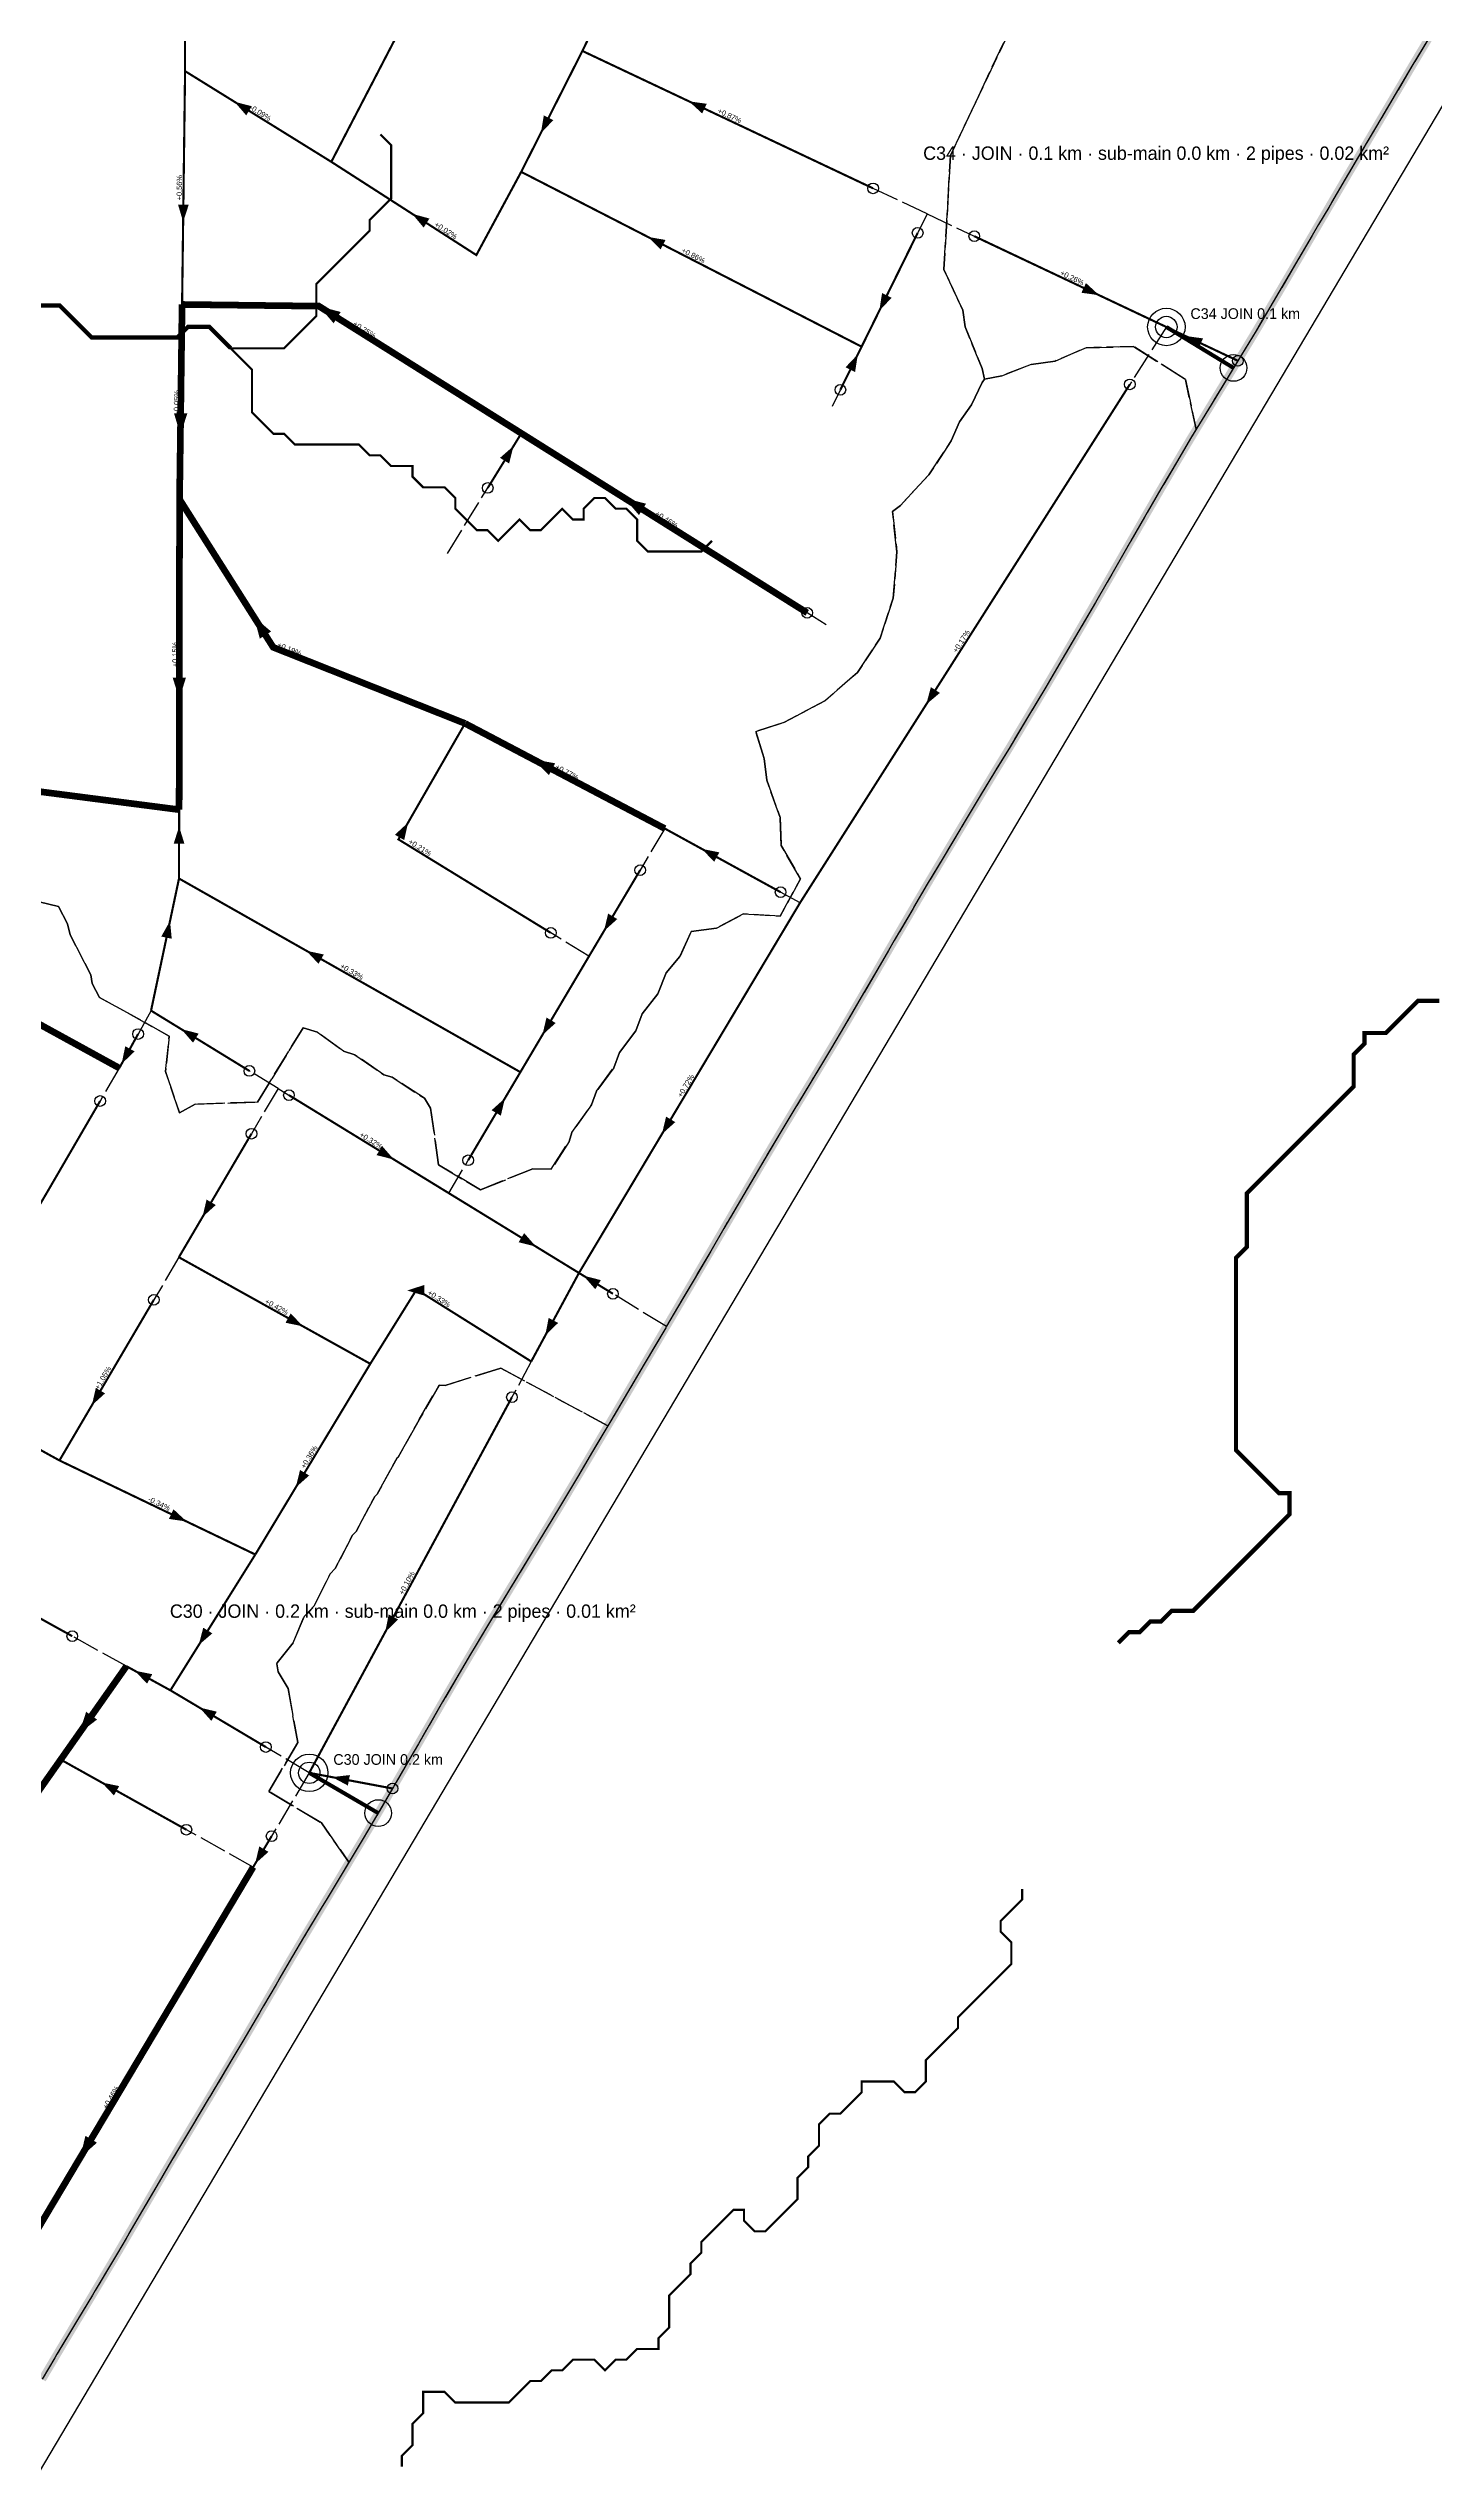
# Model space of a CAD drawing. Header units: metres. Extents: x 442821 to 452274, y 2561971 to 2571293.
# Drawn here: x 447375 to 447894, y 2566253 to 2567157 of the extents above; entities that cross this region are included whole.
import ezdxf
from ezdxf.enums import TextEntityAlignment as Align

# ---------------------------------------------------------------- set-up
doc = ezdxf.new("R2010")
doc.units = ezdxf.units.M
doc.header["$LTSCALE"] = 8
doc.linetypes.add('DASHDOT', pattern=[3.556, 2.54, -0.508, 0, -0.508])
doc.linetypes.add('DASHED', pattern=[1.524, 1.27, -0.254])
for name, color, linetype in [('A_ARROWS', 7, 'Continuous'), ('A_BUILT_2006', 252, 'Continuous'), ('A_CATCH_LABEL', 7, 'Continuous'), ('A_CATCHMENTS', 7, 'Continuous'), ('A_ENVELOPE', 3, 'Continuous'), ('A_GRADIENT', 8, 'Continuous'), ('A_HEAD_GAP', 8, 'Continuous'), ('A_HEADS', 8, 'Continuous'), ('A_JOIN_LINK', 6, 'Continuous'), ('A_MAIN_PIPE', 5, 'Continuous'), ('A_OUTLET_LABEL', 7, 'Continuous'), ('A_OUTLETS', 7, 'Continuous'), ('A_STREAMS', 5, 'Continuous')]:
    doc.layers.add(name, color=color, linetype=linetype)

msp = doc.modelspace()

# ---------------------------------------------------------------- linework, layer by layer
at = {"layer": 'A_ARROWS', "color": 2}
for points in [[(447444.96, 2567136.53), (447451.46, 2567134.86), (447449.35, 2567131.46)], [(447559.56, 2567124.84), (447560.67, 2567131.45), (447564.24, 2567129.65)], [(447614.97, 2567136.7), (447621.62, 2567135.77), (447619.91, 2567132.15)], [(447425.76, 2567091.63), (447423.84, 2567098.06), (447427.84, 2567098.01)], [(447511.42, 2567094.63), (447517.88, 2567092.86), (447515.72, 2567089.49)], [(447599.59, 2567086), (447606.19, 2567084.85), (447604.37, 2567081.3)], [(447476.59, 2567060.05), (447484.69, 2567057.91), (447482.04, 2567053.68)], [(447686.16, 2567058.37), (447687.19, 2567065), (447690.78, 2567063.23)], [(447678.13, 2567042.08), (447677.1, 2567035.46), (447673.51, 2567037.22)], [(447424.73, 2567011.99), (447422.34, 2567020.02), (447427.33, 2567019.96)], [(447549.33, 2567007.76), (447547.68, 2567001.26), (447544.28, 2567003.36)], [(447590.8, 2566988.33), (447598.91, 2566986.2), (447596.25, 2566981.96)], [(447452.27, 2566943.83), (447458.66, 2566938.41), (447454.44, 2566935.74)], [(447424.31, 2566913.2), (447421.83, 2566921.2), (447426.83, 2566921.2)], [(447556.66, 2566890.63), (447564.91, 2566889.12), (447562.58, 2566884.69)], [(447424.24, 2566865.48), (447426.23, 2566859.07), (447422.23, 2566859.08)], [(447509.9, 2566866.96), (447508.45, 2566860.41), (447504.98, 2566862.4)], [(447619.75, 2566857.12), (447626.32, 2566855.8), (447624.4, 2566852.29)], [(447583.17, 2566826.39), (447584.72, 2566832.91), (447588.16, 2566830.87)], [(447420.85, 2566830.17), (447421.49, 2566823.5), (447417.57, 2566824.33)], [(447471.81, 2566819.03), (447478.36, 2566817.62), (447476.39, 2566814.14)], [(447425.05, 2566789.69), (447431.55, 2566788.05), (447429.46, 2566784.64)], [(447560.13, 2566787.5), (447561.67, 2566794.03), (447565.11, 2566791.99)], [(447546.13, 2566763.87), (447544.59, 2566757.34), (447541.15, 2566759.38)], [(447501.36, 2566564.23), (447502.64, 2566570.81), (447506.16, 2566568.91)], [(447481.46, 2566509.95), (447488.12, 2566510.73), (447487.38, 2566506.8)]]:
    msp.add_solid(points, dxfattribs=at)
at = {"layer": 'A_ARROWS', "color": 3}
for points in [[(447768.4, 2567064.18), (447761.76, 2567065.11), (447763.47, 2567068.72)], [(447800.62, 2567048.95), (447807.26, 2567048.03), (447805.55, 2567044.41)]]:
    msp.add_solid(points, dxfattribs=at)
at = {"layer": 'A_ARROWS', "color": 1}
for points in [[(447703.7, 2566911.13), (447705.45, 2566917.6), (447708.82, 2566915.45)], [(447402.75, 2566776.73), (447404.1, 2566783.3), (447407.6, 2566781.36)], [(447604.84, 2566750.45), (447606.41, 2566756.97), (447609.84, 2566754.92)], [(447504.6, 2566740.93), (447498.1, 2566742.57), (447500.19, 2566745.98)], [(447432.99, 2566719.42), (447434.51, 2566725.95), (447437.96, 2566723.92)], [(447557.74, 2566708.36), (447551.24, 2566710), (447553.33, 2566713.41)], [(447575.5, 2566697.48), (447582, 2566695.84), (447579.91, 2566692.43)], [(447509.58, 2566691.94), (447515.96, 2566694.03), (447516.01, 2566690.03)], [(447470.61, 2566678.53), (447464.05, 2566679.89), (447465.99, 2566683.39)], [(447561.2, 2566675.13), (447562.48, 2566681.71), (447566, 2566679.81)], [(447391.59, 2566648.97), (447393.1, 2566655.5), (447396.55, 2566653.48)], [(447467.89, 2566618.31), (447469.48, 2566624.83), (447472.91, 2566622.76)], [(447427.05, 2566605.55), (447420.42, 2566606.52), (447422.15, 2566610.12)], [(447431.58, 2566559.34), (447433.28, 2566565.83), (447436.67, 2566563.71)], [(447407.61, 2566549.76), (447414.19, 2566548.43), (447412.26, 2566544.92)], [(447386.91, 2566526.39), (447389.47, 2566534.38), (447393.56, 2566531.5)], [(447431.83, 2566535.98), (447438.35, 2566534.43), (447436.31, 2566530.99)], [(447395.27, 2566507.97), (447401.83, 2566506.59), (447399.88, 2566503.1)], [(447452.67, 2566477.52), (447454.23, 2566484.04), (447457.67, 2566482)], [(447387.26, 2566367.64), (447389.2, 2566375.8), (447393.5, 2566373.24)]]:
    msp.add_solid(points, dxfattribs=at)
at = {"layer": 'A_BUILT_2006', "color": 252}
msp.add_lwpolyline([(444423.44, 2563343.22), (444431.48, 2563355.29), (444572.94, 2563267.78), (444295.21, 2562786.94), (444363.08, 2562577.11), (444377.7, 2562576.48), (444569.24, 2562603.97), (444800.07, 2562694.29), (445148.67, 2563361.17), (445469.39, 2563197.45), (445714.59, 2563159.34), (445807.53, 2563389.68), (445994.14, 2563715.01), (446180.57, 2564037.67), (446320.8, 2564284.9), (446551.38, 2564695.06), (447061.57, 2565726.9), (448013.44, 2567331.59), (448231.64, 2567243.66), (448332.26, 2567295.53), (448412.16, 2567436.64)], dxfattribs=at)
at = {"layer": 'A_CATCHMENTS', "color": 2, "linetype": 'DASHED'}
msp.add_lwpolyline([(447761.35, 2567219.19), (447712.8, 2567116.48), (447710.34, 2567073.83), (447717.37, 2567058.55), (447718.27, 2567052.3), (447724.65, 2567036.77), (447725.5, 2567032.8), (447724.62, 2567031.55), (447720.61, 2567023.14), (447716.21, 2567016.85), (447713.1, 2567009.76), (447704.67, 2566996.97), (447694.04, 2566985.57), (447691.1, 2566983.28), (447692.77, 2566968.22), (447691.39, 2566950.94), (447686.47, 2566935.91), (447678.01, 2566923.14), (447666.01, 2566912.61), (447650.47, 2566904.34), (447639.94, 2566901.01), (447643.11, 2566890.86), (447644.03, 2566882.77), (447649.1, 2566868.89), (447649.46, 2566858.43), (447656.7, 2566845.9), (447649.06, 2566832), (447635.37, 2566832.77), (447625.2, 2566827.47), (447615.84, 2566826.25), (447611.59, 2566816.81), (447606.43, 2566810.7), (447603.35, 2566802.95), (447597.51, 2566795.37), (447595.09, 2566789.1), (447588.94, 2566780.94), (447586.83, 2566775.26), (447580.39, 2566766.5), (447578.56, 2566761.41), (447571.14, 2566751.09), (447570.11, 2566747.68), (447563.47, 2566737.33), (447556.53, 2566737.47), (447537.02, 2566729.6), (447521.29, 2566738.92), (447518.32, 2566760.1), (447516.04, 2566763.82), (447516, 2566763.83), (447503.97, 2566771.75), (447500.83, 2566772.62), (447489.98, 2566780.15), (447485.68, 2566781.43), (447475.98, 2566788.52), (447470.62, 2566790.23), (447453.57, 2566762.42), (447430.27, 2566761.64), (447424.37, 2566758.39), (447419.15, 2566773.89), (447420.58, 2566787.12), (447394.52, 2566801.54), (447391.76, 2566806.75), (447391.28, 2566809.98), (447383.49, 2566825.02), (447382.46, 2566829.05), (447379.1, 2566835.6), (447371.94, 2566837.32)], dxfattribs=at)
at = {"layer": 'A_CATCHMENTS', "color": 3, "linetype": 'DASHED'}
msp.add_lwpolyline([(447891.66, 2567160.33), (447885.4, 2567149.8), (447879.16, 2567139.25), (447873.74, 2567130.09), (447866.69, 2567118.15), (447860.46, 2567107.6), (447854.25, 2567097.04), (447850.49, 2567090.62), (447848.11, 2567086.56), (447841.87, 2567075.89), (447835.65, 2567065.28), (447827.1, 2567050.88), (447823.02, 2567044.12), (447820.31, 2567039.67), (447820.3, 2567039.65), (447816.63, 2567033.62), (447810.24, 2567023.17), (447804.71, 2567014.03), (447800.64, 2567032.7), (447800.64, 2567032.7), (447781.29, 2567045.01), (447763.5, 2567044.56), (447751.88, 2567039.57), (447742.95, 2567038.29), (447732.01, 2567034.05), (447725.5, 2567032.8), (447724.65, 2567036.77), (447718.27, 2567052.3), (447717.37, 2567058.55), (447710.34, 2567073.83), (447712.8, 2567116.48), (447761.35, 2567219.19)], dxfattribs=at)
at = {"layer": 'A_CATCHMENTS', "color": 1, "linetype": 'DASHED'}
msp.add_lwpolyline([(447371.94, 2566837.32), (447379.1, 2566835.6), (447382.46, 2566829.05), (447383.49, 2566825.02), (447391.28, 2566809.98), (447391.76, 2566806.75), (447394.52, 2566801.54), (447420.58, 2566787.12), (447419.15, 2566773.89), (447424.37, 2566758.39), (447430.27, 2566761.64), (447453.57, 2566762.42), (447470.62, 2566790.23), (447475.98, 2566788.52), (447485.68, 2566781.43), (447489.98, 2566780.15), (447500.83, 2566772.62), (447503.97, 2566771.75), (447516, 2566763.83), (447516.04, 2566763.82), (447518.32, 2566760.1), (447521.29, 2566738.92), (447537.02, 2566729.6), (447556.53, 2566737.47), (447563.47, 2566737.33), (447570.11, 2566747.68), (447571.14, 2566751.09), (447578.56, 2566761.41), (447580.39, 2566766.5), (447586.83, 2566775.26), (447588.94, 2566780.94), (447595.09, 2566789.1), (447597.51, 2566795.37), (447603.35, 2566802.95), (447606.43, 2566810.7), (447611.59, 2566816.81), (447615.84, 2566826.25), (447625.2, 2566827.47), (447635.37, 2566832.77), (447649.06, 2566832), (447656.7, 2566845.9), (447649.46, 2566858.43), (447649.1, 2566868.89), (447644.03, 2566882.77), (447643.11, 2566890.86), (447639.94, 2566901.01), (447650.47, 2566904.34), (447666.01, 2566912.61), (447678.01, 2566923.14), (447686.47, 2566935.91), (447691.39, 2566950.94), (447692.77, 2566968.22), (447691.1, 2566983.28), (447694.04, 2566985.57), (447704.67, 2566996.97), (447713.1, 2567009.76), (447716.21, 2567016.85), (447720.61, 2567023.14), (447724.62, 2567031.55), (447725.5, 2567032.8), (447732.01, 2567034.05), (447742.95, 2567038.29), (447751.88, 2567039.57), (447763.5, 2567044.56), (447781.29, 2567045.01), (447800.64, 2567032.7), (447804.71, 2567014.03), (447802.62, 2567010.57), (447797.68, 2567002.27), (447791.51, 2566991.73), (447785.38, 2566981.16), (447778.11, 2566968.56), (447773.12, 2566959.91), (447771.36, 2566956.87), (447766.97, 2566949.29), (447760.79, 2566938.66), (447754.57, 2566928.05), (447748.41, 2566917.63), (447742, 2566906.92), (447735.08, 2566895.33), (447729.3, 2566885.86), (447723.9, 2566876.92), (447716.79, 2566865.13), (447716.65, 2566864.9), (447710.36, 2566854.41), (447704.11, 2566843.91), (447698.78, 2566834.86), (447691.75, 2566822.81), (447689.6, 2566819.12), (447685.6, 2566812.22), (447679.42, 2566801.6), (447673.19, 2566790.98), (447669.93, 2566785.5), (447667.86, 2566782.05), (447660.53, 2566769.87), (447654.18, 2566759.38), (447649.31, 2566751.28), (447641.66, 2566738.4), (447635.47, 2566727.85), (447628.05, 2566715.17), (447623.08, 2566706.69), (447616.87, 2566696.11), (447610.66, 2566685.53), (447606.61, 2566678.63), (447606.51, 2566678.47), (447606.25, 2566678.03), (447598.23, 2566664.39), (447592, 2566653.81), (447585.76, 2566643.24), (447584.62, 2566641.31), (447544.56, 2566662.93), (447523.75, 2566656.46), (447521.52, 2566656.5), (447514.08, 2566643.76), (447514.03, 2566643.56), (447506.16, 2566629.67), (447505.78, 2566629.31), (447498.32, 2566615.76), (447497.44, 2566614.89), (447490.48, 2566601.85), (447489.12, 2566600.46), (447482.63, 2566587.95), (447480.8, 2566586.02), (447474.76, 2566574.05), (447471.04, 2566570.01), (447466.89, 2566560.16), (447460.97, 2566552.75), (447460.82, 2566552.33), (447461.3, 2566549.32), (447464.98, 2566543.05), (447468.68, 2566522.91), (447457.78, 2566504.56), (447477.48, 2566492.83), (447487.77, 2566478.1), (447485.6, 2566474.47), (447479.25, 2566463.97), (447477.8, 2566461.54), (447470.83, 2566449.94), (447466.72, 2566443), (447460.53, 2566432.45), (447455.85, 2566424.42), (447454.35, 2566421.86), (447449.35, 2566413.33), (447448.14, 2566411.26), (447444.02, 2566404.3), (447435.58, 2566390.21), (447435.53, 2566390.12), (447429.21, 2566379.63), (447421.43, 2566366.6), (447416.75, 2566358.63), (447410.59, 2566348.05), (447404.41, 2566337.44), (447401.17, 2566331.92), (447392.82, 2566317.91), (447391.84, 2566316.26), (447385.52, 2566305.75), (447378.56, 2566294.09), (447377.76, 2566292.74), (447373.03, 2566284.73)], dxfattribs=at)
at = {"layer": 'A_CATCHMENTS', "color": 2, "linetype": 'DASHED'}
msp.add_lwpolyline([(447464.98, 2566543.05), (447461.3, 2566549.32), (447460.82, 2566552.33), (447460.97, 2566552.75), (447466.89, 2566560.16), (447471.04, 2566570.01), (447474.76, 2566574.05), (447480.8, 2566586.02), (447482.63, 2566587.95), (447489.12, 2566600.46), (447490.48, 2566601.85), (447497.44, 2566614.89), (447498.32, 2566615.76), (447505.78, 2566629.31), (447506.16, 2566629.67), (447514.03, 2566643.56), (447514.08, 2566643.76), (447521.52, 2566656.5), (447523.75, 2566656.46), (447544.56, 2566662.93), (447584.62, 2566641.31), (447578.94, 2566631.73), (447573.22, 2566622.12), (447566.91, 2566611.58), (447563.62, 2566606.12), (447560.56, 2566601.05), (447557.11, 2566595.34), (447547.81, 2566580.07), (447541.47, 2566569.62), (447535.37, 2566559.47), (447533.29, 2566555.95), (447528.97, 2566548.65), (447522.82, 2566538.1), (447513.77, 2566522.46), (447510.56, 2566516.89), (447504.4, 2566506.26), (447504.08, 2566505.7), (447498.21, 2566495.63), (447498.11, 2566495.47), (447494.72, 2566489.73), (447493.09, 2566486.97), (447487.77, 2566478.1), (447477.48, 2566492.83), (447457.78, 2566504.56), (447468.68, 2566522.91), (447464.98, 2566543.05)], close=True, dxfattribs=at)
at = {"layer": 'A_ENVELOPE', "color": 3}
msp.add_lwpolyline([(447891.66, 2567160.33), (447885.4, 2567149.8), (447879.16, 2567139.25), (447873.74, 2567130.09), (447866.69, 2567118.15), (447860.46, 2567107.6), (447854.25, 2567097.04), (447850.49, 2567090.62), (447848.11, 2567086.56), (447841.87, 2567075.89), (447835.65, 2567065.28), (447827.1, 2567050.88), (447823.02, 2567044.12), (447820.31, 2567039.67), (447820.3, 2567039.65), (447816.63, 2567033.62), (447810.24, 2567023.17), (447802.62, 2567010.57), (447797.68, 2567002.27), (447791.51, 2566991.73), (447785.38, 2566981.16), (447778.11, 2566968.56), (447773.12, 2566959.91), (447771.36, 2566956.87), (447766.97, 2566949.29), (447760.79, 2566938.66), (447754.57, 2566928.05), (447748.41, 2566917.63), (447742, 2566906.92), (447735.08, 2566895.33), (447729.3, 2566885.86), (447723.9, 2566876.92), (447716.79, 2566865.13), (447716.65, 2566864.9), (447710.36, 2566854.41), (447704.11, 2566843.91), (447698.78, 2566834.86), (447691.75, 2566822.81), (447689.6, 2566819.12), (447685.6, 2566812.22), (447679.42, 2566801.6), (447673.19, 2566790.98), (447669.93, 2566785.5), (447667.86, 2566782.05), (447660.53, 2566769.87), (447654.18, 2566759.38), (447649.31, 2566751.28), (447641.66, 2566738.4), (447635.47, 2566727.85), (447628.05, 2566715.17), (447623.08, 2566706.69), (447616.87, 2566696.11), (447610.66, 2566685.53), (447606.61, 2566678.63), (447606.51, 2566678.47), (447606.25, 2566678.03), (447598.23, 2566664.39), (447592, 2566653.81), (447585.76, 2566643.24), (447578.94, 2566631.73), (447573.22, 2566622.12), (447566.91, 2566611.58), (447563.62, 2566606.12), (447560.56, 2566601.05), (447557.11, 2566595.34), (447547.81, 2566580.07), (447541.47, 2566569.62), (447535.37, 2566559.47), (447533.29, 2566555.95), (447528.97, 2566548.65), (447522.82, 2566538.1), (447513.77, 2566522.46), (447510.56, 2566516.89), (447504.4, 2566506.26), (447504.08, 2566505.7), (447498.21, 2566495.63), (447498.11, 2566495.47), (447494.72, 2566489.73), (447493.09, 2566486.97), (447485.6, 2566474.47), (447479.25, 2566463.97), (447477.8, 2566461.54), (447470.83, 2566449.94), (447466.72, 2566443), (447460.53, 2566432.45), (447455.85, 2566424.42), (447454.35, 2566421.86), (447449.35, 2566413.33), (447448.14, 2566411.26), (447444.02, 2566404.3), (447435.58, 2566390.21), (447435.53, 2566390.12), (447429.21, 2566379.63), (447421.43, 2566366.6), (447416.75, 2566358.63), (447410.59, 2566348.05), (447404.41, 2566337.44), (447401.17, 2566331.92), (447392.82, 2566317.91), (447391.84, 2566316.26), (447385.52, 2566305.75), (447378.56, 2566294.09), (447377.76, 2566292.74), (447373.03, 2566284.73)], dxfattribs=at)
at = {"layer": 'A_HEAD_GAP', "color": 8, "linetype": 'DASHED'}
for points in [[(447704.02, 2567094.61), (447683.83, 2567104.15)], [(447704.02, 2567094.61), (447700.51, 2567087.49)], [(447704.02, 2567094.61), (447721.68, 2567086.26)], [(447793.53, 2567052.3), (447779.87, 2567030.84)], [(447668.59, 2567022.72), (447671.59, 2567028.81)], [(447524.62, 2566967.62), (447539.69, 2566992.09)], [(447666.27, 2566940.95), (447659.19, 2566945.39)], [(447605.93, 2566864.71), (447596.7, 2566849.16)], [(447656.5, 2566836.94), (447649.24, 2566840.93)], [(447577.56, 2566816.94), (447563.3, 2566825.69)], [(447413.75, 2566796.62), (447408.91, 2566787.87)], [(447401.87, 2566775.14), (447394.71, 2566762.82)], [(447461.25, 2566767.5), (447450.53, 2566774.07)], [(447461.25, 2566767.5), (447451.31, 2566750.59)], [(447461.25, 2566767.5), (447465.33, 2566765)], [(447525.1, 2566728.37), (447532.37, 2566740.64)], [(447424.16, 2566704.39), (447414.8, 2566688.47)], [(447606.51, 2566678.47), (447586.53, 2566690.72)], [(447555.96, 2566665.41), (447548.75, 2566652.04)], [(447404.54, 2566551.44), (447384.28, 2566562.67)], [(447472.93, 2566511.55), (447456.67, 2566521.21)], [(447472.93, 2566511.55), (447458.86, 2566487.9)], [(447451.96, 2566476.33), (447426.97, 2566490.28)]]:
    msp.add_lwpolyline(points, dxfattribs=at)
at = {"layer": 'A_HEADS', "color": 2}
for centre in [(447683.83, 2567104.15), (447700.51, 2567087.49), (447671.59, 2567028.81), (447539.69, 2566992.09), (447659.19, 2566945.39), (447596.7, 2566849.16), (447649.24, 2566840.93), (447563.3, 2566825.69), (447450.53, 2566774.07), (447532.37, 2566740.64), (447548.75, 2566652.04), (447504.08, 2566505.7)]:
    msp.add_circle(centre, 2, dxfattribs=at)
at = {"layer": 'A_HEADS', "color": 3}
for centre in [(447721.68, 2567086.26), (447820.3, 2567039.65)]:
    msp.add_circle(centre, 2, dxfattribs=at)
at = {"layer": 'A_HEADS', "color": 1}
for centre in [(447779.87, 2567030.84), (447408.91, 2566787.87), (447394.71, 2566762.82), (447465.33, 2566765), (447451.31, 2566750.59), (447414.8, 2566688.47), (447586.53, 2566690.72), (447384.28, 2566562.67), (447456.67, 2566521.21), (447426.97, 2566490.28), (447458.86, 2566487.9)]:
    msp.add_circle(centre, 2, dxfattribs=at)
at = {"layer": 'A_JOIN_LINK', "color": 6, "const_width": 1.5}
for points in [[(447793.53, 2567052.3), (447818.67, 2567036.98)], [(447472.93, 2566511.55), (447498.72, 2566496.51)]]:
    msp.add_lwpolyline(points, dxfattribs=at)
at = {"layer": 'A_JOIN_LINK', "color": 6}
for centre in [(447818.67, 2567036.98), (447498.72, 2566496.51)]:
    msp.add_circle(centre, 5, dxfattribs=at)
at = {"layer": 'A_MAIN_PIPE', "color": 5, "const_width": 3}
msp.add_lwpolyline([(447891.66, 2567160.33), (447885.4, 2567149.8), (447879.16, 2567139.25), (447873.74, 2567130.09), (447866.69, 2567118.15), (447860.46, 2567107.6), (447854.25, 2567097.04), (447850.49, 2567090.62), (447848.11, 2567086.56), (447841.87, 2567075.89), (447835.65, 2567065.28), (447827.1, 2567050.88), (447823.02, 2567044.12), (447820.31, 2567039.67), (447816.63, 2567033.62), (447810.24, 2567023.17), (447802.62, 2567010.57), (447797.68, 2567002.27), (447791.51, 2566991.73), (447785.38, 2566981.16), (447778.11, 2566968.56), (447773.12, 2566959.91), (447771.36, 2566956.87), (447766.97, 2566949.29), (447760.79, 2566938.66), (447754.57, 2566928.05), (447748.41, 2566917.63), (447742, 2566906.92), (447735.08, 2566895.33), (447729.3, 2566885.86), (447723.9, 2566876.92), (447716.79, 2566865.13), (447716.65, 2566864.9), (447710.36, 2566854.41), (447704.11, 2566843.91), (447698.78, 2566834.86), (447691.75, 2566822.81), (447689.6, 2566819.12), (447685.6, 2566812.22), (447679.42, 2566801.6), (447673.19, 2566790.98), (447669.93, 2566785.5), (447667.86, 2566782.05), (447660.53, 2566769.87), (447654.18, 2566759.38), (447649.31, 2566751.28), (447641.66, 2566738.4), (447635.47, 2566727.85), (447628.05, 2566715.17), (447623.08, 2566706.69), (447616.87, 2566696.11), (447610.66, 2566685.53), (447606.61, 2566678.63), (447606.25, 2566678.03), (447598.23, 2566664.39), (447592, 2566653.81), (447585.76, 2566643.24), (447578.94, 2566631.73), (447573.22, 2566622.12), (447566.91, 2566611.58), (447563.62, 2566606.12), (447560.56, 2566601.05), (447557.11, 2566595.34), (447547.81, 2566580.07), (447541.47, 2566569.62), (447535.37, 2566559.47), (447533.29, 2566555.95), (447528.97, 2566548.65), (447522.82, 2566538.1), (447513.77, 2566522.46), (447510.56, 2566516.89), (447504.4, 2566506.26), (447498.21, 2566495.63), (447498.11, 2566495.47), (447494.72, 2566489.73), (447493.09, 2566486.97), (447485.6, 2566474.47), (447479.25, 2566463.97), (447477.8, 2566461.54), (447470.83, 2566449.94), (447466.72, 2566443), (447460.53, 2566432.45), (447455.85, 2566424.42), (447454.35, 2566421.86), (447449.35, 2566413.33), (447448.14, 2566411.26), (447444.02, 2566404.3), (447435.58, 2566390.21), (447435.53, 2566390.12), (447429.21, 2566379.63), (447421.43, 2566366.6), (447416.75, 2566358.63), (447410.59, 2566348.05), (447404.41, 2566337.44), (447401.17, 2566331.92), (447392.82, 2566317.91), (447391.84, 2566316.26), (447385.52, 2566305.75), (447378.56, 2566294.09), (447377.76, 2566292.74), (447373.03, 2566284.73)], dxfattribs=at)
at = {"layer": 'A_OUTLETS', "color": 5}
for centre, radius in [((447793.53, 2567052.3), 7), ((447793.53, 2567052.3), 4), ((447472.93, 2566511.55), 7), ((447472.93, 2566511.55), 4)]:
    msp.add_circle(centre, radius, dxfattribs=at)
at = {"layer": 'A_SECONDARY_HEADER', "color": 2, "linetype": 'DASHED', "const_width": 2.5}
for points in [[(447425.36, 2567060.72), (447424.42, 2566987.83)], [(447552.27, 2567012.53), (447476.53, 2567060.09), (447425.36, 2567060.72)], [(447659.19, 2566945.39), (447552.27, 2567012.53)], [(447424.42, 2566987.83), (447424.26, 2566871.78)], [(447531.2, 2566904.03), (447459.44, 2566932.51), (447424.42, 2566987.83)], [(447424.26, 2566871.78), (447353.34, 2566880.95), (447101.95, 2566897.74), (446966.63, 2566903.04)]]:
    msp.add_lwpolyline(points, dxfattribs=at)
at = {"layer": 'A_SECONDARY_HEADER', "color": 2, "const_width": 2.5}
msp.add_lwpolyline([(447605.93, 2566864.71), (447531.2, 2566904.03)], dxfattribs=at)
at = {"layer": 'A_SECONDARY_HEADER', "color": 1, "const_width": 2.5}
msp.add_lwpolyline([(447401.87, 2566775.14), (447265.26, 2566850.12), (447240.34, 2566803.64)], dxfattribs=at)
at = {"layer": 'A_SECONDARY_HEADER', "color": 1, "linetype": 'DASHED', "const_width": 2.5}
for points in [[(447404.54, 2566551.44), (447379.96, 2566516.51)], [(447379.96, 2566516.51), (447286.99, 2566384.39)], [(447451.96, 2566476.33), (447348.38, 2566302.35)]]:
    msp.add_lwpolyline(points, dxfattribs=at)
at = {"layer": 'A_SECONDARY_MAIN', "color": 2, "linetype": 'DASHED', "const_width": 0.8}
for points in [[(447426.41, 2567233.04), (447426.48, 2567147.99)], [(447481.18, 2567114.07), (447426.48, 2567147.99)], [(447552.21, 2567110.32), (447535.43, 2567079.2), (447481.18, 2567114.07)], [(447539.69, 2566992.09), (447552.27, 2567012.53)], [(447551.9, 2566773.62), (447424.21, 2566846.03)], [(447577.56, 2566816.94), (447551.9, 2566773.62)]]:
    msp.add_lwpolyline(points, dxfattribs=at)
at = {"layer": 'A_SECONDARY_MAIN', "color": 2, "const_width": 0.8}
for points in [[(447426.48, 2567147.99), (447425.36, 2567060.72)], [(447575.1, 2567155.54), (447552.21, 2567110.32)], [(447683.83, 2567104.15), (447575.1, 2567155.54)], [(447679.54, 2567044.94), (447552.21, 2567110.32)], [(447424.21, 2566846.03), (447424.26, 2566871.78)], [(447413.75, 2566796.62), (447424.21, 2566846.03)], [(447504.08, 2566505.7), (447472.93, 2566511.55)]]:
    msp.add_lwpolyline(points, dxfattribs=at)
at = {"layer": 'A_SECONDARY_MAIN', "color": 3, "linetype": 'DASHED', "const_width": 0.8}
msp.add_lwpolyline([(447820.3, 2567039.65), (447793.53, 2567052.3)], dxfattribs=at)
at = {"layer": 'A_SECONDARY_MAIN', "color": 2, "linetype": 'DASHDOT', "const_width": 0.8}
msp.add_lwpolyline([(447671.59, 2567028.81), (447679.54, 2567044.94)], dxfattribs=at)
at = {"layer": 'A_SECONDARY_MAIN', "color": 1, "const_width": 0.8}
for points in [[(447656.5, 2566836.94), (447573.82, 2566698.51)], [(447451.31, 2566750.59), (447424.16, 2566704.39)], [(447525.1, 2566728.37), (447573.82, 2566698.51)], [(447586.53, 2566690.72), (447573.82, 2566698.51)]]:
    msp.add_lwpolyline(points, dxfattribs=at)
at = {"layer": 'A_SECONDARY_MAIN', "color": 1, "linetype": 'DASHED', "const_width": 0.8}
for points in [[(447424.16, 2566704.39), (447495.76, 2566664.53)], [(447573.82, 2566698.51), (447555.96, 2566665.41)], [(447555.96, 2566665.41), (447513.07, 2566692.32), (447495.76, 2566664.53)], [(447495.76, 2566664.53), (447452.75, 2566593.21)], [(447331.52, 2566654.86), (447379.49, 2566628.39)], [(447452.75, 2566593.21), (447421, 2566542.41)], [(447421, 2566542.41), (447404.54, 2566551.44)]]:
    msp.add_lwpolyline(points, dxfattribs=at)
at = {"layer": 'A_SECONDARY_MAIN', "color": 1, "linetype": 'DASHDOT', "const_width": 0.8}
msp.add_lwpolyline([(447379.49, 2566628.39), (447452.75, 2566593.21)], dxfattribs=at)
at = {"layer": 'A_SECONDARY_MAIN_BRANCH', "color": 2, "linetype": 'DASHED', "const_width": 0.8}
for points in [[(447541.69, 2567230.55), (447481.18, 2567114.07)], [(447563.3, 2566825.69), (447506.29, 2566860.67), (447531.2, 2566904.03)], [(447450.53, 2566774.07), (447413.75, 2566796.62)], [(447532.37, 2566740.64), (447551.9, 2566773.62)], [(447548.75, 2566652.04), (447472.93, 2566511.55)]]:
    msp.add_lwpolyline(points, dxfattribs=at)
at = {"layer": 'A_SECONDARY_MAIN_BRANCH', "color": 2, "const_width": 0.8}
for points in [[(447588.88, 2567227.41), (447595.2, 2567197.1), (447575.1, 2567155.54)], [(447700.51, 2567087.49), (447679.54, 2567044.94)], [(447649.24, 2566840.93), (447605.93, 2566864.71)], [(447596.7, 2566849.16), (447577.56, 2566816.94)]]:
    msp.add_lwpolyline(points, dxfattribs=at)
at = {"layer": 'A_SECONDARY_MAIN_BRANCH', "color": 3, "linetype": 'DASHED', "const_width": 0.8}
msp.add_lwpolyline([(447721.68, 2567086.26), (447793.53, 2567052.3)], dxfattribs=at)
at = {"layer": 'A_SECONDARY_MAIN_BRANCH', "color": 1, "linetype": 'DASHED', "const_width": 0.8}
for points in [[(447779.87, 2567030.84), (447656.5, 2566836.94)], [(447465.33, 2566765), (447525.1, 2566728.37)], [(447384.28, 2566562.67), (447336.45, 2566589.17)], [(447426.97, 2566490.28), (447379.96, 2566516.51)], [(447458.86, 2566487.9), (447451.96, 2566476.33)]]:
    msp.add_lwpolyline(points, dxfattribs=at)
at = {"layer": 'A_SECONDARY_MAIN_BRANCH', "color": 1, "const_width": 0.8}
for points in [[(447408.91, 2566787.87), (447401.87, 2566775.14)], [(447394.71, 2566762.82), (447375.28, 2566729.39), (447331.52, 2566654.86)], [(447414.8, 2566688.47), (447379.49, 2566628.39)], [(447456.67, 2566521.21), (447421, 2566542.41)]]:
    msp.add_lwpolyline(points, dxfattribs=at)
at = {"layer": 'A_STREAMS', "color": 5}
for points, const_width in [([(447499.54, 2567124.37), (447503.55, 2567120.37), (447503.55, 2567116.36), (447503.55, 2567112.36), (447503.55, 2567108.36), (447503.55, 2567104.36), (447503.55, 2567100.36), (447499.54, 2567096.36), (447495.54, 2567092.36), (447495.54, 2567088.35), (447491.54, 2567084.35), (447487.54, 2567080.35), (447483.54, 2567076.35), (447479.54, 2567072.35), (447475.54, 2567068.35), (447475.54, 2567064.35), (447475.54, 2567060.34), (447475.54, 2567056.34), (447471.54, 2567052.34), (447467.54, 2567048.34), (447463.54, 2567044.34), (447459.54, 2567044.34), (447455.54, 2567044.34), (447451.54, 2567044.34), (447447.54, 2567044.34), (447443.54, 2567044.34)], 0.8), ([(447443.54, 2567044.34), (447439.54, 2567048.34), (447435.54, 2567052.34), (447431.54, 2567052.34), (447427.53, 2567052.34), (447423.53, 2567048.34), (447419.53, 2567048.34), (447415.53, 2567048.34), (447411.53, 2567048.34), (447407.53, 2567048.34), (447403.53, 2567048.34), (447399.53, 2567048.34), (447395.53, 2567048.34), (447391.53, 2567048.34), (447387.53, 2567052.34), (447383.53, 2567056.34), (447379.53, 2567060.34), (447375.53, 2567060.34), (447371.53, 2567060.34)], 1.6), ([(447623.56, 2566972.31), (447619.56, 2566968.31), (447615.56, 2566968.31), (447611.56, 2566968.31), (447607.56, 2566968.31), (447603.56, 2566968.31), (447599.56, 2566968.31), (447595.56, 2566972.31), (447595.56, 2566976.32), (447595.56, 2566980.32), (447591.56, 2566984.32), (447587.56, 2566984.32), (447583.56, 2566988.32), (447579.56, 2566988.32), (447575.56, 2566984.32), (447575.56, 2566980.32), (447571.55, 2566980.32), (447567.55, 2566984.32), (447563.55, 2566980.32), (447559.55, 2566976.32), (447555.55, 2566976.32), (447551.55, 2566980.32), (447547.55, 2566976.32), (447543.55, 2566972.31), (447539.55, 2566976.32), (447535.55, 2566976.32), (447531.55, 2566980.32), (447527.55, 2566984.32), (447527.55, 2566988.32), (447523.55, 2566992.32), (447519.55, 2566992.32), (447515.55, 2566992.32), (447511.55, 2566996.32), (447511.55, 2567000.32), (447507.55, 2567000.32), (447503.55, 2567000.32), (447499.54, 2567004.32), (447495.54, 2567004.32), (447491.54, 2567008.33), (447487.54, 2567008.33), (447483.54, 2567008.33), (447479.54, 2567008.33), (447475.54, 2567008.33), (447471.54, 2567008.33), (447467.54, 2567008.33), (447463.54, 2567012.33), (447459.54, 2567012.33), (447455.54, 2567016.33), (447451.54, 2567020.33), (447451.54, 2567024.33), (447451.54, 2567028.33), (447451.54, 2567032.33), (447451.54, 2567036.34), (447447.54, 2567040.34), (447443.54, 2567044.34)], 0.8), ([(447895.6, 2566800.25), (447891.6, 2566800.25), (447887.6, 2566800.25), (447883.6, 2566796.25), (447879.6, 2566792.25), (447875.6, 2566788.25), (447871.6, 2566788.25), (447867.6, 2566788.25), (447867.6, 2566784.25), (447863.59, 2566780.25), (447863.59, 2566776.25), (447863.59, 2566772.24), (447863.59, 2566768.24), (447859.59, 2566764.24), (447855.59, 2566760.24), (447851.59, 2566756.24), (447847.59, 2566752.24), (447843.59, 2566748.24), (447839.59, 2566744.23), (447835.59, 2566740.23), (447831.59, 2566736.23), (447827.59, 2566732.23), (447823.59, 2566728.23), (447823.59, 2566724.23), (447823.59, 2566720.23), (447823.59, 2566716.22), (447823.59, 2566712.22), (447823.59, 2566708.22), (447819.59, 2566704.22), (447819.59, 2566700.22), (447819.59, 2566696.22), (447819.59, 2566692.22), (447819.59, 2566688.21), (447819.59, 2566684.21), (447819.59, 2566680.21), (447819.59, 2566676.21), (447819.59, 2566672.21), (447819.59, 2566668.21), (447819.59, 2566664.21), (447819.59, 2566660.2), (447819.59, 2566656.2), (447819.59, 2566652.2), (447819.59, 2566648.2), (447819.59, 2566644.2), (447819.59, 2566640.2), (447819.59, 2566636.2), (447819.59, 2566632.2), (447823.59, 2566628.19), (447827.59, 2566624.19), (447831.59, 2566620.19), (447835.59, 2566616.19), (447839.59, 2566616.19), (447839.59, 2566612.19), (447839.59, 2566608.19), (447835.59, 2566604.19), (447831.59, 2566600.18), (447827.59, 2566596.18), (447823.59, 2566592.18), (447819.59, 2566588.18), (447815.59, 2566584.18), (447811.59, 2566580.18), (447807.59, 2566576.18), (447803.59, 2566572.17), (447799.59, 2566572.17), (447795.59, 2566572.17), (447791.58, 2566568.17), (447787.58, 2566568.17), (447783.58, 2566564.17), (447779.58, 2566564.17), (447775.58, 2566560.17)], 1.6), ([(447739.58, 2566468.14), (447739.58, 2566464.14), (447735.58, 2566460.14), (447731.58, 2566456.13), (447731.58, 2566452.13), (447735.58, 2566448.13), (447735.58, 2566444.13), (447735.58, 2566440.13), (447731.58, 2566436.13), (447727.58, 2566432.13), (447723.58, 2566428.12), (447719.57, 2566424.12), (447715.57, 2566420.12), (447715.57, 2566416.12), (447711.57, 2566412.12), (447707.57, 2566408.12), (447703.57, 2566404.12), (447703.57, 2566400.11), (447703.57, 2566396.11), (447699.57, 2566392.11), (447695.57, 2566392.11), (447691.57, 2566396.11), (447687.57, 2566396.11), (447683.57, 2566396.11), (447679.57, 2566396.11), (447679.57, 2566392.11), (447675.57, 2566388.11), (447671.57, 2566384.11), (447667.57, 2566384.11), (447663.57, 2566380.11), (447663.57, 2566376.11), (447663.57, 2566372.1), (447659.57, 2566368.1), (447659.57, 2566364.1), (447655.57, 2566360.1), (447655.57, 2566356.1), (447655.57, 2566352.1), (447651.57, 2566348.1), (447647.56, 2566344.09), (447643.56, 2566340.09), (447639.56, 2566340.09), (447635.56, 2566344.09), (447635.56, 2566348.1), (447631.56, 2566348.1), (447627.56, 2566344.09), (447623.56, 2566340.09), (447619.56, 2566336.09), (447619.56, 2566332.09), (447615.56, 2566328.09), (447615.56, 2566324.09), (447611.56, 2566320.09), (447607.56, 2566316.08), (447607.56, 2566312.08), (447607.56, 2566308.08), (447607.56, 2566304.08), (447603.56, 2566300.08), (447603.56, 2566296.08), (447599.56, 2566296.08), (447595.56, 2566296.08), (447591.56, 2566292.08), (447587.56, 2566292.08), (447583.56, 2566288.08), (447579.56, 2566292.08), (447575.56, 2566292.08), (447571.55, 2566292.08), (447567.55, 2566288.08), (447563.55, 2566288.08), (447559.55, 2566284.07), (447555.55, 2566284.07), (447551.55, 2566280.07), (447547.55, 2566276.07), (447543.55, 2566276.07), (447539.55, 2566276.07), (447535.55, 2566276.07), (447531.55, 2566276.07), (447527.55, 2566276.07), (447523.55, 2566280.07), (447519.55, 2566280.07), (447515.55, 2566280.07), (447515.55, 2566276.07), (447515.55, 2566272.07), (447511.55, 2566268.07), (447511.55, 2566264.07), (447511.55, 2566260.07), (447507.55, 2566256.06), (447507.55, 2566252.06)], 0.8)]:
    msp.add_lwpolyline(points, dxfattribs=dict(at, const_width=const_width))

# ---------------------------------------------------------------- texts
at = {"layer": 'A_CATCH_LABEL', "color": 3}
msp.add_text('C34 · JOIN · 0.1 km · sub-main 0.0 km · 2 pipes · 0.02 km²', height=5, dxfattribs=at).set_placement((447789.7, 2567117.31), align=Align.MIDDLE_CENTER)
at = {"layer": 'A_CATCH_LABEL', "color": 2}
msp.add_text('C30 · JOIN · 0.2 km · sub-main 0.0 km · 2 pipes · 0.01 km²', height=5, dxfattribs=at).set_placement((447507.92, 2566572.03), align=Align.MIDDLE_CENTER)
at = {"layer": 'A_GRADIENT', "color": 2}
for s, rotation, p in [('-0.09%', 328.19045, (447453.83, 2567131.03)), ('+0.87%', 334.70188, (447629.46, 2567129.85)), ('+0.56%', 89.26218, (447425.92, 2567104.36)), ('+0.02%', 327.27092, (447523.18, 2567087.07)), ('+0.86%', 332.82248, (447615.88, 2567077.63)), ('+0.25%', 327.87417, (447492.73, 2567049.92)), ('-0.05%', 89.26218, (447424.89, 2567024.28)), ('+0.46%', 327.87417, (447605.73, 2566978.96)), ('+0.15%', 89.91851, (447424.34, 2566929.8)), ('+0.19%', 338.35295, (447464.89, 2566930.35)), ('+0.77%', 332.24926, (447568.56, 2566884.37)), ('+0.21%', 328.46537, (447513.49, 2566856.26)), ('+0.33%', 330.44422, (447488.06, 2566809.82)), ('+0.10%', 61.64778, (447510.84, 2566581.8))]:
    msp.add_text(s, height=2, rotation=rotation, dxfattribs=at).set_placement(p, align=Align.BOTTOM_CENTER)
at = {"layer": 'A_GRADIENT', "color": 3}
msp.add_text('+0.26%', height=2, rotation=-25.29812, dxfattribs=at).set_placement((447757.6, 2567069.28), align=Align.BOTTOM_CENTER)
at = {"layer": 'A_GRADIENT', "color": 1}
for s, rotation, p in [('+0.17%', 57.53347, (447718.19, 2566933.89)), ('+0.72%', 59.15158, (447615.16, 2566767.73)), ('+0.32%', -31.50366, (447495.22, 2566746.69)), ('+0.42%', -29.10508, (447459.96, 2566684.46)), ('+0.33%', 327.89487, (447520.65, 2566687.56)), ('+1.05%', 59.55493, (447397.14, 2566658.43)), ('+0.36%', 58.90826, (447474.26, 2566628.87)), ('-0.34%', -25.64377, (447416.12, 2566610.8)), ('+0.46%', 59.23112, (447400.17, 2566389.34))]:
    msp.add_text(s, height=2, rotation=rotation, dxfattribs=at).set_placement(p, align=Align.BOTTOM_CENTER)
at = {"layer": 'A_OUTLET_LABEL', "color": 5}
for s, p in [('C34 JOIN 0.1 km', (447802.53, 2567055.3)), ('C30 JOIN 0.2 km', (447481.93, 2566514.55))]:
    msp.add_text(s, height=4, dxfattribs=at).set_placement(p)

doc.saveas('drawing.dxf')
